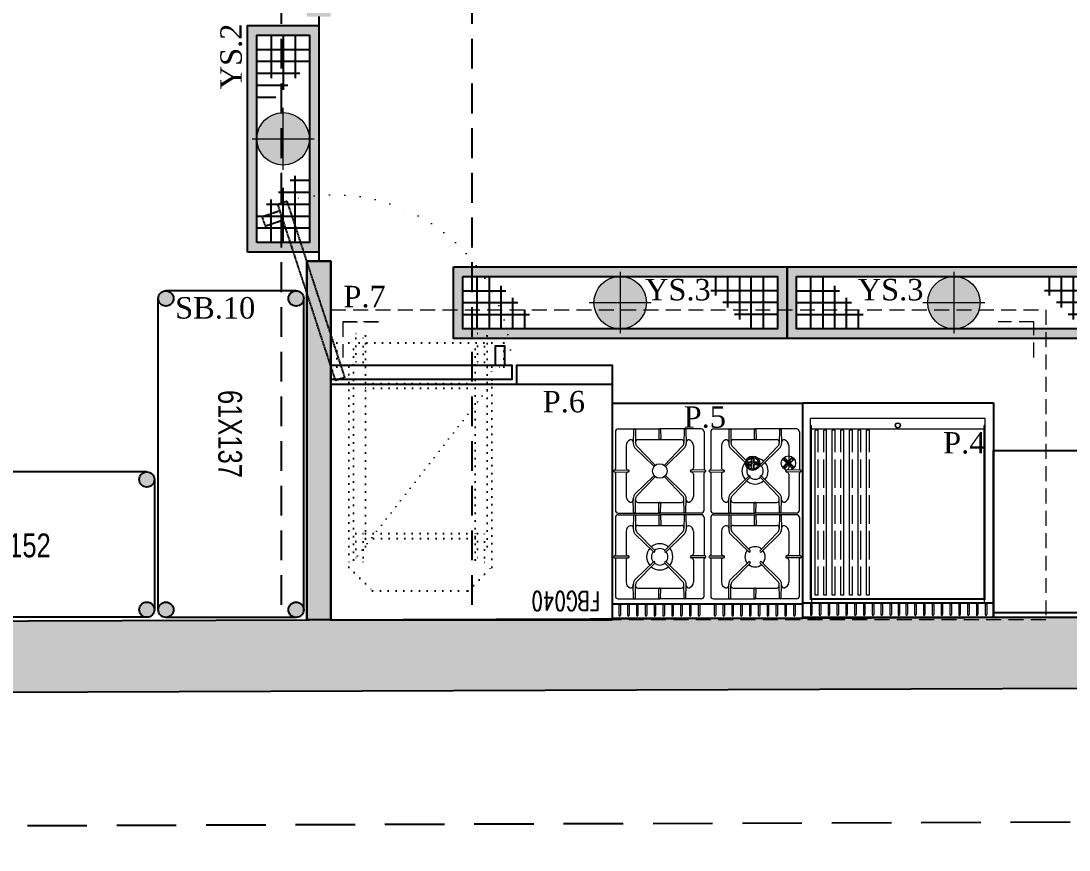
# Model space of a CAD drawing. Header units: millimetres. Extents: x -29311 to -3405, y 28913 to 42880.
# Drawn here: x -15920.4 to -15480.7, y 39221.1 to 39568.9 of the extents above; entities that cross this region are included whole.
import ezdxf
from ezdxf.enums import TextEntityAlignment as Align

# ---------------------------------------------------------------- set-up
doc = ezdxf.new("R2010")
doc.units = ezdxf.units.MM
for name, pattern in [('( Hidden )', [0.375, 0.25, -0.125]), ('ACAD_ISO02W100', [15, 12, -3]), ('BORDER', [1.75, 0.5, -0.25, 0.5, -0.25, 0, -0.25]), ('DASHDOTX2', [2, 1, -0.5, 0, -0.5]), ('DASHED2', [0.375, 0.25, -0.125]), ('DOT', [6.35, 0, -6.35]), ('HIDDEN', [0.375, 0.25, -0.125])]:
    doc.linetypes.add(name, pattern=pattern)
for name, color, linetype, lineweight in [('-DWG_DETAY1', 7, 'Continuous', 25), ('-DWG_DETAY1_1', 7, 'BORDER', 20), ('-DWG_DETAY4', 7, 'DOT', 18), ('DVL-C', 7, 'DASHDOTX2', 20), ('GRC-Ekipman', 4, 'Continuous', 25), ('GRC-çizgi', 5, 'ACAD_ISO02W100', 30), ('NO', 7, 'Continuous', 30), ('tarama-betonarme', 252, 'Continuous', 13), ('TES_SU', 150, 'Continuous', 25), ('yerizg-a', 7, 'Continuous', 15), ('yerizg-b', 7, 'Continuous', 9)]:
    doc.layers.add(name, color=color, linetype=linetype, lineweight=lineweight)
for name, color, linetype in [('A-BA', 1, 'Continuous'), ('A-BA-HIDDEN', 136, 'HIDDEN'), ('A-MERDIVEN', 125, 'Continuous'), ('A-SIVA-ALCIPAN', 247, 'Continuous'), ('A-TEFRIS', 251, 'Continuous'), ('A-YAZI', 136, 'Continuous'), ('Duvar-150 cm', 8, 'Continuous'), ('Duvar-200 cm', 7, 'Continuous'), ('Kıtc-002 Çizgi', 7, 'Continuous'), ('vaz_bina2', 161, 'Continuous')]:
    doc.layers.add(name, color=color, linetype=linetype)
doc.styles.add('ROMANS', font='romans')
doc.styles.add('style1', font='turkce.shx', dxfattribs={"height": 100})
doc.styles.add('YAZ-50', font='times.ttf', dxfattribs={"width": 0.9})

# ---------------------------------------------------------------- blocks, each defined once
blk = doc.blocks.new('f_ks2')
at = {"layer": '-DWG_DETAY1', "color": 0}
for points in [[(40, 0), (40, -8), (0, -8), (0, 0)], [(45, -8), (45, -16), (49, -16), (49, -8)]]:
    blk.add_lwpolyline(points, dxfattribs=at)
blk.add_lwpolyline([(118, -8), (42, -8), (42, -2), (118, -2)], close=True, dxfattribs=at)
at = {"layer": '-DWG_DETAY1', "color": 0, "linetype": 'HIDDEN'}
blk.add_lwpolyline([(116, -1.52), (140.23, -75.55), (136.44, -76.82), (112.21, -2.79)], close=True, dxfattribs=at)
blk.add_lwpolyline([(139.28, -72.71), (146.86, -70.15), (145.58, -66.36), (138, -68.91)], dxfattribs=at)
at = {"layer": '-DWG_DETAY4', "color": 0}
blk.add_arc((116.57, -4.83), 74.63, 182.4322, 285.3604, dxfattribs=at)
blk = doc.blocks.new('FBG040')
at = {"layer": 'A-TEFRIS'}
blk.add_lwpolyline([(0, 0), (118, 0), (118, -99), (0, -99)], close=True, dxfattribs=at)
at = {"layer": 'A-TEFRIS', "linetype": 'Continuous'}
blk.add_blockref('f_ks2', (0, -99), dxfattribs=at)
at = {"layer": 'A-TEFRIS', "linetype": 'Continuous', "style": 'ROMANS', "width": 0.7}
blk.add_text('FBG040', height=8, dxfattribs=at).set_placement((5, -12))
at = {"layer": 'A-TEFRIS', "linetype": 'Continuous', "style": 'ROMANS', "width": 0.8}
blk.add_attdef('NO', text='', height=10, dxfattribs=at).set_placement((98, -79), align=Align.MIDDLE)
blk = doc.blocks.new('fka040K')
at = {"layer": '-DWG_DETAY1', "color": 0, "linetype": 'DOT', "ltscale": 0.5}
for points in [[(10, 0), (0, -10), (0, -94), (-5, -94), (-5, -104), (0, -104), (60, -104), (65, -104), (65, -94), (60, -94), (60, -10), (50, 0)], [(3, -14), (3, -24), (6, -24), (6, -14)], [(54, -14), (54, -24), (57, -24), (57, -14)], [(7, -22), (53, -22), (53, -24), (7, -24)], [(7, -85), (53, -85), (53, -87), (7, -87)], [(3, -96), (3, -106), (6, -106), (6, -96)], [(54, -96), (54, -106), (57, -106), (57, -96)]]:
    blk.add_lwpolyline(points, close=True, dxfattribs=at)
for points in [[(2, -107), (2, -13, -0.414214), (3, -12), (6, -12, -0.414214), (7, -13), (7, -107, -0.414214), (6, -108), (3, -108, -0.414214)], [(53, -107), (53, -13, -0.414214), (54, -12), (57, -12, -0.414214), (58, -13), (58, -107, -0.414214), (57, -108), (54, -108, -0.414214)]]:
    blk.add_lwpolyline(points, format="xyb", close=True, dxfattribs=at)
at = {"layer": '-DWG_DETAY1_1', "color": 0, "linetype": 'DOT', "ltscale": 0.5}
blk.add_line((0, -87), (60, -10), dxfattribs=at)
at = {"layer": 'NO', "linetype": 'Continuous', "style": 'ROMANS', "width": 0.8}
blk.add_attdef('NO', text='', height=10, dxfattribs=at).set_placement((30, -119), align=Align.MIDDLE)
blk = doc.blocks.new('137')
at = {"lineweight": -2}
h = blk.add_hatch(color=256, dxfattribs=at)
h.paths.add_polyline_path([(93300.71, 14552.86, 1), (93307.11, 14552.86, 1)])
h.paths.add_polyline_path([(93307.11, 14498.26, 1), (93300.71, 14498.26, 1)])
h = blk.add_hatch(color=256, dxfattribs=at)
h.paths.add_polyline_path([(93431.31, 14552.86, 1), (93437.71, 14552.86, 1)])
h.paths.add_polyline_path([(93431.31, 14498.26, 1), (93437.71, 14498.26, 1)])
for p, q in [((93434.51, 14556.06), (93303.91, 14556.06)), ((93300.71, 14552.86), (93300.71, 14498.26)), ((93437.71, 14552.86), (93437.71, 14498.26))]:
    blk.add_line(p, q)
for centre in [(93303.91, 14552.86), (93434.51, 14552.86), (93303.91, 14498.26), (93434.51, 14498.26)]:
    blk.add_circle(centre, 3.2)
at = {"style": 'style1', "width": 0.8}
blk.add_text('61X137', height=10, dxfattribs=at).set_placement((93342.31, 14520.22))
blk = doc.blocks.new('raf137')
blk.add_line((93434.51, 14495.06), (93303.91, 14495.06))
at = {"layer": 'Duvar-200 cm'}
blk.add_blockref('137', (0, 0), dxfattribs=at)
blk = doc.blocks.new('r-152')
at = {"lineweight": -2}
h = blk.add_hatch(color=256, dxfattribs=at)
h.paths.add_polyline_path([(93293.08, 14830.56, 1), (93299.48, 14830.56, 1)])
h.paths.add_polyline_path([(93299.48, 14775.96, 1), (93293.08, 14775.96, 1)])
h = blk.add_hatch(color=256, dxfattribs=at)
h.paths.add_polyline_path([(93438.68, 14830.56, 1), (93445.08, 14830.56, 1)])
h.paths.add_polyline_path([(93438.68, 14775.96, 1), (93445.08, 14775.96, 1)])
for p, q in [((93441.88, 14833.76), (93296.28, 14833.76)), ((93293.08, 14830.55), (93293.08, 14775.96)), ((93445.08, 14830.55), (93445.08, 14775.96)), ((93441.88, 14772.76), (93296.28, 14772.76))]:
    blk.add_line(p, q)
for centre in [(93296.28, 14830.56), (93441.88, 14830.56), (93296.28, 14775.96), (93441.88, 14775.96)]:
    blk.add_circle(centre, 3.2)
at = {"style": 'style1', "width": 0.8}
blk.add_text('61X152', height=10, dxfattribs=at).set_placement((93364.68, 14797.91))
blk = doc.blocks.new('G 4LÜ OCAK 9')
for p, q in [((0, 0), (0, -90)), ((80, 0), (0, 0)), ((0, 0), (0, -90)), ((80, 0), (0, 0)), ((80, -90), (80, 0)), ((80, -90), (80, 0)), ((80, -6), (0, -6)), ((80, -6), (0, -6)), ((0, -90), (80, -90)), ((0, -90), (80, -90))]:
    blk.add_line(p, q)
at = {"color": 251, "lineweight": 9}
for p, q in [((3.23, -5.38), (3.23, -1.15)), ((3.23, -5.38), (3.23, -1.15)), ((3.88, -5.38), (3.88, -1.15)), ((6.93, -5.38), (6.93, -1.15)), ((6.93, -5.38), (6.93, -1.15)), ((7.58, -5.38), (7.58, -1.15)), ((10.63, -5.38), (10.63, -1.15)), ((10.63, -5.38), (10.63, -1.15)), ((11.28, -5.38), (11.28, -1.15)), ((14.33, -5.38), (14.33, -1.15)), ((14.33, -5.38), (14.33, -1.15)), ((14.98, -5.38), (14.98, -1.15)), ((18.03, -5.38), (18.03, -1.15)), ((18.03, -5.38), (18.03, -1.15)), ((18.68, -5.38), (18.68, -1.15)), ((21.73, -5.38), (21.73, -1.15)), ((21.73, -5.38), (21.73, -1.15)), ((22.38, -5.38), (22.38, -1.15)), ((25.43, -5.38), (25.43, -1.15)), ((25.43, -5.38), (25.43, -1.15)), ((26.08, -5.38), (26.08, -1.15)), ((29.13, -5.38), (29.13, -1.15)), ((29.13, -5.38), (29.13, -1.15)), ((29.78, -5.38), (29.78, -1.15)), ((32.83, -5.38), (32.83, -1.15)), ((32.83, -5.38), (32.83, -1.15)), ((33.48, -5.38), (33.48, -1.15)), ((36.53, -5.38), (36.53, -1.15)), ((37.18, -5.38), (37.18, -1.15)), ((43.23, -5.38), (43.23, -1.15)), ((43.23, -5.38), (43.23, -1.15)), ((43.88, -5.38), (43.88, -1.15)), ((46.93, -5.38), (46.93, -1.15)), ((46.93, -5.38), (46.93, -1.15)), ((47.58, -5.38), (47.58, -1.15)), ((50.63, -5.38), (50.63, -1.15)), ((50.63, -5.38), (50.63, -1.15)), ((51.28, -5.38), (51.28, -1.15)), ((54.33, -5.38), (54.33, -1.15)), ((54.33, -5.38), (54.33, -1.15)), ((54.98, -5.38), (54.98, -1.15)), ((58.03, -5.38), (58.03, -1.15)), ((58.03, -5.38), (58.03, -1.15)), ((58.68, -5.38), (58.68, -1.15)), ((61.73, -5.38), (61.73, -1.15)), ((61.73, -5.38), (61.73, -1.15)), ((62.38, -5.38), (62.38, -1.15)), ((65.43, -5.38), (65.43, -1.15)), ((65.43, -5.38), (65.43, -1.15)), ((66.08, -5.38), (66.08, -1.15)), ((69.13, -5.38), (69.13, -1.15)), ((69.13, -5.38), (69.13, -1.15)), ((69.78, -5.38), (69.78, -1.15)), ((72.83, -5.38), (72.83, -1.15)), ((72.83, -5.38), (72.83, -1.15)), ((73.48, -5.38), (73.48, -1.15)), ((76.53, -5.38), (76.53, -1.15)), ((77.18, -5.38), (77.18, -1.15)), ((2.6, -8.05), (20, -8.05)), ((9.03, -8.43), (8.92, -14.11)), ((9.77, -8.43), (9.87, -13.98)), ((19.63, -8.42), (19.56, -12.1)), ((37.4, -8.05), (20, -8.05)), ((20.37, -8.42), (20.44, -12.1)), ((30.23, -8.43), (30.13, -13.98)), ((30.97, -8.43), (31.08, -14.11)), ((42.6, -8.05), (60, -8.05)), ((49.03, -8.43), (48.92, -14.11)), ((49.77, -8.43), (49.87, -13.98)), ((59.63, -8.42), (59.56, -12.1)), ((77.4, -8.05), (60, -8.05)), ((60.37, -8.42), (60.44, -12.1)), ((70.23, -8.43), (70.13, -13.98)), ((70.97, -8.43), (71.08, -14.11)), ((1.4, -9.25), (1.4, -24.81)), ((29.13, -12.55), (10.87, -12.55)), ((38.6, -24.81), (38.6, -9.25)), ((41.4, -9.25), (41.4, -24.81)), ((69.13, -12.55), (50.87, -12.55)), ((78.6, -24.81), (78.6, -9.25)), ((5.9, -24.3), (5.9, -15.05)), ((8.93, -13.64), (8.92, -14.11)), ((9.84, -16.32), (17.35, -23.58)), ((9.87, -13.56), (9.87, -13.98)), ((10.44, -15.34), (17.88, -23.05)), ((29.56, -15.34), (22.12, -23.05)), ((30.16, -16.32), (22.65, -23.58)), ((30.13, -13.56), (30.13, -13.98)), ((31.07, -13.64), (31.08, -14.11)), ((34.1, -24.3), (34.1, -15.05)), ((45.9, -24.3), (45.9, -15.05)), ((48.93, -13.64), (48.92, -14.11)), ((49.84, -16.32), (57.35, -23.58)), ((49.87, -13.56), (49.87, -13.98)), ((50.44, -15.34), (57.88, -23.05)), ((69.56, -15.34), (62.12, -23.05)), ((70.16, -16.32), (62.65, -23.58)), ((70.13, -13.56), (70.13, -13.98)), ((71.07, -13.64), (71.08, -14.11)), ((74.1, -24.3), (74.1, -15.05)), ((1.05, -25.29), (6.57, -25.24)), ((1.05, -26.08), (6.54, -26.13)), ((6.92, -25.32), (6.73, -25.29)), ((6.73, -26.09), (6.92, -26.05)), ((33.08, -25.32), (33.27, -25.29)), ((33.08, -26.05), (33.27, -26.09)), ((38.95, -25.29), (33.43, -25.24)), ((38.95, -26.08), (33.43, -26.13)), ((41.05, -25.29), (46.57, -25.24)), ((41.05, -26.08), (46.54, -26.13)), ((46.92, -25.32), (46.73, -25.29)), ((46.73, -26.09), (46.92, -26.05)), ((73.08, -25.32), (73.27, -25.29)), ((73.08, -26.05), (73.27, -26.09)), ((78.95, -25.29), (73.43, -25.24)), ((78.95, -26.08), (73.43, -26.13)), ((1.4, -42.15), (1.4, -26.56)), ((5.9, -36.35), (5.9, -27.06)), ((9.84, -35.07), (17.35, -27.81)), ((10.44, -36.05), (17.88, -28.34)), ((29.56, -36.05), (22.12, -28.34)), ((30.16, -35.07), (22.65, -27.81)), ((34.1, -36.35), (34.1, -27.07)), ((38.6, -42.14), (38.6, -26.56)), ((41.4, -42.15), (41.4, -26.56)), ((45.9, -36.35), (45.9, -27.06)), ((49.84, -35.07), (57.35, -27.81)), ((50.44, -36.05), (57.88, -28.34)), ((69.56, -36.05), (62.12, -28.34)), ((70.16, -35.07), (62.65, -27.81)), ((74.1, -36.35), (74.1, -27.07)), ((78.6, -42.14), (78.6, -26.56)), ((9.03, -42.96), (8.92, -37.28)), ((8.93, -37.75), (8.92, -37.28)), ((9.77, -42.96), (9.87, -37.41)), ((9.87, -37.83), (9.87, -37.41)), ((29.13, -38.85), (10.87, -38.85)), ((19.63, -42.97), (19.56, -39.29)), ((20.37, -42.97), (20.44, -39.29)), ((30.23, -42.96), (30.13, -37.41)), ((30.13, -37.83), (30.13, -37.41)), ((30.97, -42.96), (31.08, -37.28)), ((31.07, -37.75), (31.08, -37.28)), ((49.03, -42.96), (48.92, -37.28)), ((48.93, -37.75), (48.92, -37.28)), ((49.77, -42.96), (49.87, -37.41)), ((49.87, -37.83), (49.87, -37.41)), ((69.13, -38.85), (50.87, -38.85)), ((59.63, -42.97), (59.56, -39.29)), ((60.37, -42.97), (60.44, -39.29)), ((70.23, -42.96), (70.13, -37.41)), ((70.13, -37.83), (70.13, -37.41)), ((70.97, -42.96), (71.08, -37.28)), ((71.07, -37.75), (71.08, -37.28)), ((2.6, -43.35), (20, -43.35)), ((37.4, -43.35), (20, -43.35)), ((42.6, -43.35), (60, -43.35)), ((77.4, -43.35), (60, -43.35)), ((1.4, -45.25), (1.4, -60.81)), ((2.6, -44.05), (20, -44.05)), ((9.03, -44.43), (8.92, -50.11)), ((9.77, -44.43), (9.87, -49.98)), ((19.63, -44.42), (19.56, -48.1)), ((37.4, -44.05), (20, -44.05)), ((20.37, -44.42), (20.44, -48.1)), ((30.23, -44.43), (30.13, -49.98)), ((30.97, -44.43), (31.08, -50.11)), ((38.6, -60.81), (38.6, -45.25)), ((41.4, -45.25), (41.4, -60.81)), ((42.6, -44.05), (60, -44.05)), ((49.03, -44.43), (48.92, -50.11)), ((49.77, -44.43), (49.87, -49.98)), ((59.63, -44.42), (59.56, -48.1)), ((77.4, -44.05), (60, -44.05)), ((60.37, -44.42), (60.44, -48.1)), ((70.23, -44.43), (70.13, -49.98)), ((70.97, -44.43), (71.08, -50.11)), ((78.6, -60.81), (78.6, -45.25)), ((5.9, -60.3), (5.9, -51.05)), ((8.93, -49.64), (8.92, -50.11)), ((9.84, -52.32), (17.35, -59.58)), ((9.87, -49.56), (9.87, -49.98)), ((10.44, -51.34), (17.88, -59.05)), ((29.13, -48.55), (10.87, -48.55)), ((29.56, -51.34), (22.12, -59.05)), ((30.16, -52.32), (22.65, -59.58)), ((30.13, -49.56), (30.13, -49.98)), ((31.07, -49.64), (31.08, -50.11)), ((34.1, -60.3), (34.1, -51.05)), ((45.9, -60.3), (45.9, -51.05)), ((48.93, -49.64), (48.92, -50.11)), ((49.84, -52.32), (57.35, -59.58)), ((49.87, -49.56), (49.87, -49.98)), ((50.44, -51.34), (57.88, -59.05)), ((69.13, -48.55), (50.87, -48.55)), ((69.56, -51.34), (62.12, -59.05)), ((70.16, -52.32), (62.65, -59.58)), ((70.13, -49.56), (70.13, -49.98)), ((71.07, -49.64), (71.08, -50.11)), ((74.1, -60.3), (74.1, -51.05)), ((1.05, -61.29), (6.57, -61.24)), ((6.92, -61.32), (6.73, -61.29)), ((33.08, -61.32), (33.27, -61.29)), ((38.95, -61.29), (33.43, -61.24)), ((41.05, -61.29), (46.57, -61.24)), ((46.92, -61.32), (46.73, -61.29)), ((73.08, -61.32), (73.27, -61.29)), ((78.95, -61.29), (73.43, -61.24)), ((1.05, -62.08), (6.54, -62.13)), ((1.4, -78.15), (1.4, -62.56)), ((4.56, -62.98), (3.92, -63.61)), ((3.92, -63.61), (5.33, -65.02)), ((8.02, -66.44), (3.92, -63.61)), ((4.59, -63.01), (3.95, -63.64)), ((3.95, -63.59), (5.36, -64.99)), ((8.06, -63.65), (3.95, -66.34)), ((3.95, -66.34), (5.33, -64.96)), ((3.98, -66.37), (5.36, -64.99)), ((4.53, -63.01), (5.94, -64.41)), ((4.56, -62.98), (5.97, -64.38)), ((4.56, -62.98), (7.39, -67.08)), ((4.63, -67.02), (6.01, -65.64)), ((7.35, -62.94), (4.66, -67.05)), ((4.66, -67.05), (6.04, -65.67)), ((5.9, -72.35), (5.9, -63.06)), ((7.35, -62.94), (5.91, -64.38)), ((7.38, -62.97), (5.94, -64.41)), ((7.39, -67.08), (5.98, -65.67)), ((7.41, -67.05), (6.01, -65.64)), ((8.03, -63.62), (6.59, -65.06)), ((7.99, -66.47), (6.59, -65.06)), ((8.06, -63.65), (6.62, -65.09)), ((8.02, -66.44), (6.62, -65.04)), ((6.73, -62.09), (6.92, -62.05)), ((8.03, -63.68), (7.32, -62.97)), ((8.06, -63.65), (7.35, -62.94)), ((9.84, -71.07), (17.35, -63.81)), ((10.44, -72.05), (17.88, -64.34)), ((20.54, -64.46), (18.6, -64.46)), ((20.54, -65.46), (18.6, -65.46)), ((18.63, -64.5), (20.58, -64.5)), ((18.63, -65.42), (20.58, -65.42)), ((20.54, -62.53), (20.54, -64.46)), ((20.54, -67.4), (20.54, -65.46)), ((20.58, -64.5), (20.58, -62.56)), ((20.58, -65.42), (20.58, -67.36)), ((21.4, -62.55), (21.4, -64.5)), ((23.44, -64.5), (21.4, -64.5)), ((21.4, -67.38), (21.4, -65.42)), ((23.44, -65.42), (21.4, -65.42)), ((21.44, -62.51), (21.44, -64.46)), ((21.44, -64.46), (23.47, -64.46)), ((21.44, -65.46), (21.44, -67.41)), ((21.44, -65.46), (23.47, -65.46)), ((29.56, -72.05), (22.12, -64.34)), ((30.16, -71.07), (22.65, -63.81)), ((33.08, -62.05), (33.27, -62.09)), ((38.95, -62.08), (33.43, -62.13)), ((34.1, -72.35), (34.1, -63.07)), ((38.6, -78.14), (38.6, -62.56)), ((41.05, -62.08), (46.54, -62.13)), ((41.4, -78.15), (41.4, -62.56)), ((45.9, -72.35), (45.9, -63.06)), ((46.73, -62.09), (46.92, -62.05)), ((49.84, -71.07), (57.35, -63.81)), ((50.44, -72.05), (57.88, -64.34)), ((69.56, -72.05), (62.12, -64.34)), ((70.16, -71.07), (62.65, -63.81)), ((73.08, -62.05), (73.27, -62.09)), ((78.95, -62.08), (73.43, -62.13)), ((74.1, -72.35), (74.1, -63.07)), ((78.6, -78.14), (78.6, -62.56)), ((4.66, -67.05), (3.95, -66.34)), ((4.69, -67.02), (3.98, -66.31)), ((7.99, -66.41), (7.36, -67.05)), ((8.02, -66.44), (7.39, -67.08)), ((8.93, -73.75), (8.92, -73.28)), ((9.03, -78.96), (8.92, -73.28)), ((9.77, -78.96), (9.87, -73.41)), ((9.87, -73.83), (9.87, -73.41)), ((30.13, -73.83), (30.13, -73.41)), ((30.23, -78.96), (30.13, -73.41)), ((30.97, -78.96), (31.08, -73.28)), ((31.07, -73.75), (31.08, -73.28)), ((48.93, -73.75), (48.92, -73.28)), ((49.03, -78.96), (48.92, -73.28)), ((49.77, -78.96), (49.87, -73.41)), ((49.87, -73.83), (49.87, -73.41)), ((70.13, -73.83), (70.13, -73.41)), ((70.23, -78.96), (70.13, -73.41)), ((70.97, -78.96), (71.08, -73.28)), ((71.07, -73.75), (71.08, -73.28)), ((29.13, -74.85), (10.87, -74.85)), ((19.63, -78.97), (19.56, -75.29)), ((20.37, -78.97), (20.44, -75.29)), ((69.13, -74.85), (50.87, -74.85)), ((59.63, -78.97), (59.56, -75.29)), ((60.37, -78.97), (60.44, -75.29)), ((2.6, -79.35), (20, -79.35)), ((37.4, -79.35), (20, -79.35)), ((42.6, -79.35), (60, -79.35)), ((77.4, -79.35), (60, -79.35))]:
    blk.add_line(p, q, dxfattribs=at)
for centre, radius in [((60, -61.7), 3.05), ((6, -65), 3), ((21.03, -64.96), 3), ((21.04, -64.96), 2.48)]:
    blk.add_circle(centre, radius, dxfattribs=at)
for centre, radius, start, end in [((3.55, -1.15), 0.325, 90, 180), ((3.55, -1.15), 0.325, 0, 90), ((7.25, -1.15), 0.325, 90, 180), ((7.25, -1.15), 0.325, 0, 90), ((10.95, -1.15), 0.325, 90, 180), ((10.95, -1.15), 0.325, 0, 90), ((14.65, -1.15), 0.325, 90, 180), ((14.65, -1.15), 0.325, 0, 90), ((18.35, -1.15), 0.325, 90, 180), ((18.35, -1.15), 0.325, 0, 90), ((22.05, -1.15), 0.325, 90, 180), ((22.05, -1.15), 0.325, 0, 90), ((25.75, -1.15), 0.325, 90, 180), ((25.75, -1.15), 0.325, 0, 90), ((29.45, -1.15), 0.325, 90, 180), ((29.45, -1.15), 0.325, 0, 90), ((33.15, -1.15), 0.325, 90, 180), ((33.15, -1.15), 0.325, 0, 90), ((36.85, -1.15), 0.325, 90, 180), ((36.85, -1.15), 0.325, 0, 90), ((43.55, -1.15), 0.325, 90, 180), ((43.55, -1.15), 0.325, 0, 90), ((47.25, -1.15), 0.325, 90, 180), ((47.25, -1.15), 0.325, 0, 90), ((50.95, -1.15), 0.325, 90, 180), ((50.95, -1.15), 0.325, 0, 90), ((54.65, -1.15), 0.325, 90, 180), ((54.65, -1.15), 0.325, 0, 90), ((58.35, -1.15), 0.325, 90, 180), ((58.35, -1.15), 0.325, 0, 90), ((62.05, -1.15), 0.325, 90, 180), ((62.05, -1.15), 0.325, 0, 90), ((65.75, -1.15), 0.325, 90, 180), ((65.75, -1.15), 0.325, 0, 90), ((69.45, -1.15), 0.325, 90, 180), ((69.45, -1.15), 0.325, 0, 90), ((73.15, -1.15), 0.325, 90, 180), ((73.15, -1.15), 0.325, 0, 90), ((76.85, -1.15), 0.325, 90, 180), ((76.85, -1.15), 0.325, 0, 90), ((2.6, -9.25), 1.2, 90, 180), ((3.55, -5.38), 0.325, 180, 270), ((3.55, -5.38), 0.325, 270, 0), ((7.25, -5.38), 0.325, 180, 270), ((7.25, -5.38), 0.325, 270, 0), ((9.4, -8.42), 0.374, 0, 180), ((10.95, -5.38), 0.325, 180, 270), ((10.95, -5.38), 0.325, 270, 0), ((14.65, -5.38), 0.325, 180, 270), ((14.65, -5.38), 0.325, 270, 0), ((18.35, -5.38), 0.325, 180, 270), ((18.35, -5.38), 0.325, 270, 0), ((20, -8.42), 0.374, 0, 180), ((22.05, -5.38), 0.325, 180, 270), ((22.05, -5.38), 0.325, 270, 0), ((25.75, -5.38), 0.325, 180, 270), ((25.75, -5.38), 0.325, 270, 0), ((29.45, -5.38), 0.325, 180, 270), ((29.45, -5.38), 0.325, 270, 0), ((30.6, -8.42), 0.374, 0, 180), ((33.15, -5.38), 0.325, 180, 270), ((33.15, -5.38), 0.325, 270, 0), ((36.85, -5.38), 0.325, 180, 270), ((36.85, -5.38), 0.325, 270, 0), ((37.4, -9.25), 1.2, 0, 90), ((42.6, -9.25), 1.2, 90, 180), ((43.55, -5.38), 0.325, 180, 270), ((43.55, -5.38), 0.325, 270, 0), ((47.25, -5.38), 0.325, 180, 270), ((47.25, -5.38), 0.325, 270, 0), ((49.4, -8.42), 0.374, 0, 180), ((50.95, -5.38), 0.325, 180, 270), ((50.95, -5.38), 0.325, 270, 0), ((54.65, -5.38), 0.325, 180, 270), ((54.65, -5.38), 0.325, 270, 0), ((58.35, -5.38), 0.325, 180, 270), ((58.35, -5.38), 0.325, 270, 0), ((60, -8.42), 0.374, 0, 180), ((62.05, -5.38), 0.325, 180, 270), ((62.05, -5.38), 0.325, 270, 0), ((65.75, -5.38), 0.325, 180, 270), ((65.75, -5.38), 0.325, 270, 0), ((69.45, -5.38), 0.325, 180, 270), ((69.45, -5.38), 0.325, 270, 0), ((70.6, -8.42), 0.374, 0, 180), ((73.15, -5.38), 0.325, 180, 270), ((73.15, -5.38), 0.325, 270, 0), ((76.85, -5.38), 0.325, 180, 270), ((76.85, -5.38), 0.325, 270, 0), ((77.4, -9.25), 1.2, 0, 90), ((8.4, -15.05), 2.5, 108.2063, 180), ((7.93, -13.62), 1, 358.9542, 108.2063), ((10.87, -13.55), 1, 90, 181.0389), ((20, -12.11), 0.437, 179.0181, 0.9816), ((29.13, -13.55), 1, 358.9611, 90), ((32.07, -13.62), 1, 71.7937, 181.0458), ((31.6, -15.05), 2.5, 0, 71.7937), ((48.4, -15.05), 2.5, 108.2063, 180), ((47.93, -13.62), 1, 358.9542, 108.2063), ((50.87, -13.55), 1, 90, 181.0389), ((60, -12.11), 0.437, 179.0181, 0.9816), ((69.13, -13.55), 1, 358.9611, 90), ((72.07, -13.62), 1, 71.7937, 181.0458), ((71.6, -15.05), 2.5, 0, 71.7937), ((11.92, -14.16), 3, 178.9542, 225.9997), ((11.87, -13.95), 2, 181.0389, 224.0782), ((28.13, -13.95), 2, 315.9163, 358.9611), ((28.08, -14.16), 3, 314.0003, 1.0458), ((51.92, -14.16), 3, 178.9542, 225.9997), ((51.87, -13.95), 2, 181.0389, 224.0782), ((68.13, -13.95), 2, 315.9163, 358.9611), ((68.08, -14.16), 3, 314.0003, 1.0458), ((20, -25.7), 4.25, 50.2484, 129.7526), ((60, -25.7), 5.5, 49.2814, 130.7185), ((0.97, -25.69), 0.374, 94.6963, 265.3037), ((0.9, -24.81), 0.5, 274.6963, 0), ((0.9, -26.56), 0.5, 0, 85.3037), ((6.9, -24.3), 1, 180, 260.3977), ((6.9, -27.06), 1, 91.7038, 180), ((6.86, -25.69), 0.374, 271.7038, 80.3977), ((20, -25.7), 4.25, 140.2486, 219.7514), ((17.61, -23.31), 0.374, 225.9997, 44.0003), ((22.39, -23.31), 0.374, 135.9997, 314.0003), ((20, -25.7), 4.25, 320.2477, 39.7523), ((33.14, -25.69), 0.374, 99.6023, 260.3977), ((33.1, -24.3), 1, 279.6023, 0), ((33.1, -27.07), 1, 0, 80.3977), ((39.1, -24.81), 0.5, 180, 265.3037), ((39.1, -26.56), 0.5, 94.6963, 180), ((39.03, -25.69), 0.374, 274.6963, 85.3037), ((40.97, -25.69), 0.374, 94.6963, 265.3037), ((40.9, -24.81), 0.5, 274.6963, 0), ((40.9, -26.56), 0.5, 0, 85.3037), ((46.9, -24.3), 1, 180, 260.3977), ((46.9, -27.06), 1, 91.7038, 180), ((46.86, -25.69), 0.374, 271.7038, 80.3977), ((60, -25.7), 5.5, 139.2813, 220.7187), ((60, -25.7), 3.44, 141.2584, 218.7415), ((57.61, -23.31), 0.374, 225.9997, 44.0003), ((60, -25.7), 3.44, 51.2587, 128.7413), ((62.39, -23.31), 0.374, 135.9997, 314.0003), ((60, -25.7), 3.44, 321.2584, 38.7416), ((60, -25.7), 5.5, 319.2813, 40.7188), ((73.14, -25.69), 0.374, 99.6023, 260.3977), ((73.1, -24.3), 1, 279.6023, 0), ((73.1, -27.07), 1, 0, 80.3977), ((79.1, -24.81), 0.5, 180, 265.3037), ((79.1, -26.56), 0.5, 94.6963, 180), ((79.03, -25.69), 0.374, 274.6963, 85.3037), ((20, -25.7), 4.25, 230.2474, 309.7517), ((17.61, -28.08), 0.374, 315.9997, 134.0003), ((22.39, -28.08), 0.374, 45.9997, 224.0003), ((60, -25.7), 5.5, 229.2814, 310.7186), ((57.61, -28.08), 0.374, 315.9997, 134.0003), ((60, -25.7), 3.44, 231.2587, 308.7414), ((62.39, -28.08), 0.374, 45.9997, 224.0003), ((11.92, -37.23), 3, 134.0003, 181.0458), ((28.08, -37.23), 3, 358.9542, 45.9997), ((51.92, -37.23), 3, 134.0003, 181.0458), ((68.08, -37.23), 3, 358.9542, 45.9997), ((8.4, -36.35), 2.5, 180, 251.7937), ((7.93, -37.77), 1, 251.7937, 1.0458), ((11.87, -37.44), 2, 135.9997, 178.9611), ((10.87, -37.85), 1, 178.9611, 270), ((20, -39.28), 0.437, 359.0184, 180.9819), ((29.13, -37.85), 1, 270, 1.0389), ((28.13, -37.44), 2, 1.0389, 44.0003), ((32.07, -37.77), 1, 178.9542, 288.2063), ((31.6, -36.35), 2.5, 288.2063, 0), ((48.4, -36.35), 2.5, 180, 251.7937), ((47.93, -37.77), 1, 251.7937, 1.0458), ((51.87, -37.44), 2, 135.9997, 178.9611), ((50.87, -37.85), 1, 178.9611, 270), ((60, -39.28), 0.437, 359.0184, 180.9819), ((69.13, -37.85), 1, 270, 1.0389), ((68.13, -37.44), 2, 1.0389, 44.0003), ((72.07, -37.77), 1, 178.9542, 288.2063), ((71.6, -36.35), 2.5, 288.2063, 0), ((2.6, -42.15), 1.2, 180, 270), ((9.4, -42.97), 0.374, 180, 0), ((20, -42.97), 0.374, 180, 0), ((30.6, -42.97), 0.374, 180, 0), ((37.4, -42.15), 1.2, 270, 0.1827), ((42.6, -42.15), 1.2, 180, 270), ((49.4, -42.97), 0.374, 180, 0), ((60, -42.97), 0.374, 180, 0), ((70.6, -42.97), 0.374, 180, 0), ((77.4, -42.15), 1.2, 270, 0.1827), ((2.6, -45.25), 1.2, 90, 180), ((9.4, -44.42), 0.374, 0, 180), ((20, -48.11), 0.437, 179.0181, 0.9816), ((20, -44.42), 0.374, 0, 180), ((30.6, -44.42), 0.374, 0, 180), ((37.4, -45.25), 1.2, 0, 90), ((42.6, -45.25), 1.2, 90, 180), ((49.4, -44.42), 0.374, 0, 180), ((60, -48.11), 0.437, 179.0181, 0.9816), ((60, -44.42), 0.374, 0, 180), ((70.6, -44.42), 0.374, 0, 180), ((77.4, -45.25), 1.2, 0, 90), ((8.4, -51.05), 2.5, 108.2063, 180), ((7.93, -49.62), 1, 358.9542, 108.2063), ((11.92, -50.16), 3, 178.9542, 225.9997), ((10.87, -49.55), 1, 90, 181.0389), ((11.87, -49.95), 2, 181.0389, 224.0782), ((29.13, -49.55), 1, 358.9611, 90), ((28.13, -49.95), 2, 315.9163, 358.9611), ((28.08, -50.16), 3, 314.0003, 1.0458), ((32.07, -49.62), 1, 71.7937, 181.0458), ((31.6, -51.05), 2.5, 0, 71.7937), ((48.4, -51.05), 2.5, 108.2063, 180), ((47.93, -49.62), 1, 358.9542, 108.2063), ((51.92, -50.16), 3, 178.9542, 225.9997), ((50.87, -49.55), 1, 90, 181.0389), ((51.87, -49.95), 2, 181.0389, 224.0782), ((69.13, -49.55), 1, 358.9611, 90), ((68.13, -49.95), 2, 315.9163, 358.9611), ((68.08, -50.16), 3, 314.0003, 1.0458), ((72.07, -49.62), 1, 71.7937, 181.0458), ((71.6, -51.05), 2.5, 0, 71.7937), ((20, -61.7), 5.5, 49.2814, 130.7185), ((0.97, -61.69), 0.374, 94.6963, 265.3037), ((0.9, -60.81), 0.5, 274.6963, 0), ((6.9, -60.3), 1, 180, 260.3977), ((6.86, -61.69), 0.374, 271.7038, 80.3977), ((20, -61.7), 5.5, 139.2813, 220.7187), ((20, -61.7), 3.44, 141.2584, 218.7415), ((17.61, -59.31), 0.374, 225.9997, 44.0003), ((20, -61.7), 3.44, 51.2587, 128.7413), ((22.39, -59.31), 0.374, 135.9997, 314.0003), ((20, -61.7), 3.44, 321.2584, 38.7416), ((20, -61.7), 5.5, 319.2813, 40.7188), ((33.14, -61.69), 0.374, 99.6023, 260.3977), ((33.1, -60.3), 1, 279.6023, 0), ((39.1, -60.81), 0.5, 180, 265.3037), ((39.03, -61.69), 0.374, 274.6963, 85.3037), ((40.97, -61.69), 0.374, 94.6963, 265.3037), ((40.9, -60.81), 0.5, 274.6963, 0), ((46.9, -60.3), 1, 180, 260.3977), ((46.86, -61.69), 0.374, 271.7038, 80.3977), ((57.61, -59.31), 0.374, 225.9997, 44.0003), ((62.39, -59.31), 0.374, 135.9997, 314.0003), ((73.14, -61.69), 0.374, 99.6023, 260.3977), ((73.1, -60.3), 1, 279.6023, 0), ((79.1, -60.81), 0.5, 180, 265.3037), ((79.03, -61.69), 0.374, 274.6963, 85.3037), ((0.9, -62.56), 0.5, 0, 85.3037), ((6.9, -63.06), 1, 91.7038, 180), ((20, -61.7), 5.5, 229.2814, 310.7186), ((17.61, -64.08), 0.374, 315.9997, 134.0003), ((20, -61.7), 3.44, 231.2587, 308.7414), ((21.04, -64.96), 2.44, 180, 190.8546), ((21.04, -64.96), 2.44, 81.4064, 100.7342), ((22.39, -64.08), 0.374, 45.9997, 224.0003), ((21.04, -64.96), 2.44, 349.146, 10.8536), ((33.1, -63.07), 1, 0, 80.3977), ((39.1, -62.56), 0.5, 94.6963, 180), ((40.9, -62.56), 0.5, 0, 85.3037), ((46.9, -63.06), 1, 91.7038, 180), ((57.61, -64.08), 0.374, 315.9997, 134.0003), ((62.39, -64.08), 0.374, 45.9997, 224.0003), ((73.1, -63.07), 1, 0, 80.3977), ((79.1, -62.56), 0.5, 94.6963, 180), ((21.04, -64.96), 2.44, 259.2651, 278.594), ((8.4, -72.35), 2.5, 180, 251.7937), ((7.93, -73.77), 1, 251.7937, 1.0458), ((11.92, -73.23), 3, 134.0003, 181.0458), ((11.87, -73.44), 2, 135.9997, 178.9611), ((10.87, -73.85), 1, 178.9611, 270), ((29.13, -73.85), 1, 270, 1.0389), ((28.13, -73.44), 2, 1.0389, 44.0003), ((28.08, -73.23), 3, 358.9542, 45.9997), ((32.07, -73.77), 1, 178.9542, 288.2063), ((31.6, -72.35), 2.5, 288.2063, 0), ((48.4, -72.35), 2.5, 180, 251.7937), ((47.93, -73.77), 1, 251.7937, 1.0458), ((51.92, -73.23), 3, 134.0003, 181.0458), ((51.87, -73.44), 2, 135.9997, 178.9611), ((50.87, -73.85), 1, 178.9611, 270), ((69.13, -73.85), 1, 270, 1.0389), ((68.13, -73.44), 2, 1.0389, 44.0003), ((68.08, -73.23), 3, 358.9542, 45.9997), ((72.07, -73.77), 1, 178.9542, 288.2063), ((71.6, -72.35), 2.5, 288.2063, 0), ((2.6, -78.15), 1.2, 180, 270), ((9.4, -78.97), 0.374, 180, 0), ((20, -75.28), 0.437, 359.0184, 180.9819), ((20, -78.97), 0.374, 180, 0), ((30.6, -78.97), 0.374, 180, 0), ((37.4, -78.15), 1.2, 270, 0.1827), ((42.6, -78.15), 1.2, 180, 270), ((49.4, -78.97), 0.374, 180, 0), ((60, -75.28), 0.437, 359.0184, 180.9819), ((60, -78.97), 0.374, 180, 0), ((70.6, -78.97), 0.374, 180, 0), ((77.4, -78.15), 1.2, 270, 0.1827)]:
    blk.add_arc(centre, radius, start, end, dxfattribs=at)
blk = doc.blocks.new('düz+oluklu ızgara 90')
for p, q in [((0.03, -90.17), (0.03, -0.17)), ((0.03, -0.17), (80.03, -0.17)), ((0.03, -90.17), (0.03, -0.17)), ((0.03, -0.17), (80.03, -0.17)), ((80.03, -0.17), (80.03, -90.17)), ((80.03, -0.17), (80.03, -90.17)), ((0.03, -6.17), (80.03, -6.17)), ((0.03, -6.17), (80.03, -6.17)), ((80.03, -90.17), (0.03, -90.17)), ((80.03, -90.17), (0.03, -90.17))]:
    blk.add_line(p, q)
at = {"color": 251, "lineweight": 9}
for p, q in [((2.85, -5.55), (2.85, -1.32)), ((3.5, -5.55), (3.5, -1.32)), ((6.55, -5.55), (6.55, -1.32)), ((7.2, -5.55), (7.2, -1.32)), ((7.2, -5.55), (7.2, -1.32)), ((10.25, -5.55), (10.25, -1.32)), ((10.9, -5.55), (10.9, -1.32)), ((10.9, -5.55), (10.9, -1.32)), ((13.95, -5.55), (13.95, -1.32)), ((14.6, -5.55), (14.6, -1.32)), ((14.6, -5.55), (14.6, -1.32)), ((17.65, -5.55), (17.65, -1.32)), ((18.3, -5.55), (18.3, -1.32)), ((18.3, -5.55), (18.3, -1.32)), ((21.35, -5.55), (21.35, -1.32)), ((22, -5.55), (22, -1.32)), ((22, -5.55), (22, -1.32)), ((25.05, -5.55), (25.05, -1.32)), ((25.7, -5.55), (25.7, -1.32)), ((25.7, -5.55), (25.7, -1.32)), ((28.75, -5.55), (28.75, -1.32)), ((29.4, -5.55), (29.4, -1.32)), ((29.4, -5.55), (29.4, -1.32)), ((32.45, -5.55), (32.45, -1.32)), ((33.1, -5.55), (33.1, -1.32)), ((33.1, -5.55), (33.1, -1.32)), ((36.15, -5.55), (36.15, -1.32)), ((36.8, -5.55), (36.8, -1.32)), ((36.8, -5.55), (36.8, -1.32)), ((39.4, -5.55), (39.4, -1.32)), ((40.05, -5.55), (40.05, -1.32)), ((40.05, -5.55), (40.05, -1.32)), ((42.85, -5.55), (42.85, -1.32)), ((43.5, -5.55), (43.5, -1.32)), ((46.55, -5.55), (46.55, -1.32)), ((47.2, -5.55), (47.2, -1.32)), ((47.2, -5.55), (47.2, -1.32)), ((50.25, -5.55), (50.25, -1.32)), ((50.9, -5.55), (50.9, -1.32)), ((50.9, -5.55), (50.9, -1.32)), ((53.95, -5.55), (53.95, -1.32)), ((54.6, -5.55), (54.6, -1.32)), ((54.6, -5.55), (54.6, -1.32)), ((57.65, -5.55), (57.65, -1.32)), ((58.3, -5.55), (58.3, -1.32)), ((58.3, -5.55), (58.3, -1.32)), ((61.35, -5.55), (61.35, -1.32)), ((62, -5.55), (62, -1.32)), ((62, -5.55), (62, -1.32)), ((65.05, -5.55), (65.05, -1.32)), ((65.7, -5.55), (65.7, -1.32)), ((65.7, -5.55), (65.7, -1.32)), ((68.75, -5.55), (68.75, -1.32)), ((69.4, -5.55), (69.4, -1.32)), ((69.4, -5.55), (69.4, -1.32)), ((72.45, -5.55), (72.45, -1.32)), ((73.1, -5.55), (73.1, -1.32)), ((73.1, -5.55), (73.1, -1.32)), ((76.15, -5.55), (76.15, -1.32)), ((76.8, -5.55), (76.8, -1.32)), ((76.8, -5.55), (76.8, -1.32)), ((3.53, -7.67), (3.53, -83.67)), ((3.53, -7.67), (76.73, -7.67)), ((3.63, -7.67), (3.63, -80.67)), ((3.93, -7.67), (3.93, -6.27)), ((76.33, -6.27), (3.93, -6.27)), ((76.33, -6.42), (3.93, -6.42)), ((3.93, -7.67), (3.93, -80.67)), ((3.93, -7.97), (76.33, -7.97)), ((76.33, -7.67), (76.33, -6.27)), ((76.33, -7.67), (76.33, -80.67)), ((76.63, -7.67), (76.63, -80.67)), ((76.73, -7.67), (76.73, -83.67)), ((52.02, -9.47), (53.22, -9.47)), ((53.22, -9.47), (53.22, -78.67)), ((55.62, -9.47), (56.82, -9.47)), ((56.82, -9.47), (56.82, -78.67)), ((59.22, -9.47), (60.42, -9.47)), ((60.42, -9.47), (60.42, -78.67)), ((62.82, -9.47), (62.82, -78.67)), ((62.82, -9.47), (64.02, -9.47)), ((66.42, -9.47), (67.62, -9.47)), ((67.62, -9.47), (67.62, -78.67)), ((70.02, -9.47), (70.02, -78.67)), ((70.02, -9.47), (71.22, -9.47)), ((73.62, -9.47), (74.82, -9.47)), ((74.82, -9.47), (74.82, -78.67)), ((52.02, -78.67), (53.22, -78.67)), ((55.62, -78.67), (56.82, -78.67)), ((59.22, -78.67), (60.42, -78.67)), ((62.82, -78.67), (64.02, -78.67)), ((66.42, -78.67), (67.62, -78.67)), ((70.02, -78.67), (71.22, -78.67)), ((73.62, -78.67), (74.82, -78.67)), ((3.63, -80.67), (3.93, -80.67)), ((3.93, -79.17), (76.33, -79.17)), ((76.63, -80.67), (76.33, -80.67)), ((3.53, -83.67), (76.73, -83.67))]:
    blk.add_line(p, q, dxfattribs=at)
for radius in [1.1, 0.95]:
    blk.add_circle((40.13, -80.7), radius, dxfattribs=at)
for centre, start, end in [((3.18, -1.32), 90, 180), ((3.18, -1.32), 0, 90), ((6.88, -1.32), 90, 180), ((6.88, -1.32), 0, 90), ((10.58, -1.32), 90, 180), ((10.58, -1.32), 0, 90), ((14.28, -1.32), 90, 180), ((14.28, -1.32), 0, 90), ((17.98, -1.32), 90, 180), ((17.98, -1.32), 0, 90), ((21.68, -1.32), 90, 180), ((21.68, -1.32), 0, 90), ((25.38, -1.32), 90, 180), ((25.38, -1.32), 0, 90), ((29.08, -1.32), 90, 180), ((29.08, -1.32), 0, 90), ((32.78, -1.32), 90, 180), ((32.78, -1.32), 0, 90), ((36.48, -1.32), 90, 180), ((36.48, -1.32), 0, 90), ((39.73, -1.32), 90, 180), ((39.73, -1.32), 0, 90), ((43.18, -1.32), 90, 180), ((43.18, -1.32), 0, 90), ((46.88, -1.32), 90, 180), ((46.88, -1.32), 0, 90), ((50.58, -1.32), 90, 180), ((50.58, -1.32), 0, 90), ((54.28, -1.32), 90, 180), ((54.28, -1.32), 0, 90), ((57.98, -1.32), 90, 180), ((57.98, -1.32), 0, 90), ((61.68, -1.32), 90, 180), ((61.68, -1.32), 0, 90), ((65.38, -1.32), 90, 180), ((65.38, -1.32), 0, 90), ((69.08, -1.32), 90, 180), ((69.08, -1.32), 0, 90), ((72.78, -1.32), 90, 180), ((72.78, -1.32), 0, 90), ((76.48, -1.32), 90, 180), ((76.48, -1.32), 0, 90), ((3.18, -5.55), 180, 270), ((3.18, -5.55), 270, 0), ((6.88, -5.55), 180, 270), ((6.88, -5.55), 270, 0), ((10.58, -5.55), 180, 270), ((10.58, -5.55), 270, 0), ((14.28, -5.55), 180, 270), ((14.28, -5.55), 270, 0), ((17.98, -5.55), 180, 270), ((17.98, -5.55), 270, 0), ((21.68, -5.55), 180, 270), ((21.68, -5.55), 270, 0), ((25.38, -5.55), 180, 270), ((25.38, -5.55), 270, 0), ((29.08, -5.55), 180, 270), ((29.08, -5.55), 270, 0), ((32.78, -5.55), 180, 270), ((32.78, -5.55), 270, 0), ((36.48, -5.55), 180, 270), ((36.48, -5.55), 270, 0), ((39.73, -5.55), 180, 270), ((39.73, -5.55), 270, 0), ((43.18, -5.55), 180, 270), ((43.18, -5.55), 270, 0), ((46.88, -5.55), 180, 270), ((46.88, -5.55), 270, 0), ((50.58, -5.55), 180, 270), ((50.58, -5.55), 270, 0), ((54.28, -5.55), 180, 270), ((54.28, -5.55), 270, 0), ((57.98, -5.55), 180, 270), ((57.98, -5.55), 270, 0), ((61.68, -5.55), 180, 270), ((61.68, -5.55), 270, 0), ((65.38, -5.55), 180, 270), ((65.38, -5.55), 270, 0), ((69.08, -5.55), 180, 270), ((69.08, -5.55), 270, 0), ((72.78, -5.55), 180, 270), ((72.78, -5.55), 270, 0), ((76.48, -5.55), 180, 270), ((76.48, -5.55), 270, 0)]:
    blk.add_arc(centre, 0.325, start, end, dxfattribs=at)
at = {"layer": 'GRC-çizgi', "color": 251, "lineweight": 9}
for p, q in [((52.02, -9.47), (52.02, -78.67)), ((55.62, -9.47), (55.62, -78.67)), ((59.22, -9.47), (59.22, -78.67)), ((64.02, -9.47), (64.02, -78.67)), ((66.42, -9.47), (66.42, -78.67)), ((71.22, -9.47), (71.22, -78.67)), ((73.62, -9.47), (73.62, -78.67))]:
    blk.add_line(p, q, dxfattribs=at)
blk = doc.blocks.new('dav-300')
at = {"layer": 'DVL-C', "color": 0, "linetype": 'HIDDEN', "ltscale": 25}
for p, q in [((93575.02, 14238.19), (93590.02, 14238.19)), ((93865.02, 14238.19), (93850.02, 14238.19))]:
    blk.add_line(p, q, dxfattribs=at)
blk.add_lwpolyline([(93870.02, 14113.19), (93570.02, 14113.19), (93570.02, 14243.19), (93870.02, 14243.19)], close=True, dxfattribs=at)
for points in [[(93590.02, 14238.19), (93575.02, 14238.19), (93575.02, 14223.19)], [(93865.02, 14223.19), (93865.02, 14238.19), (93850.02, 14238.19)]]:
    blk.add_lwpolyline(points, dxfattribs=at)
blk = doc.blocks.new('Y-SIFON')
at = {"layer": 'yerizg-a', "color": 0, "linetype": 'Continuous'}
blk.add_circle((0, 0), 11, dxfattribs=at)
at = {"layer": 'yerizg-b', "color": 0, "linetype": 'DASHED2'}
for points in [[(0, 13), (0, -13)], [(-13, 0), (13, 0)]]:
    blk.add_lwpolyline(points, dxfattribs=at)
blk = doc.blocks.new('YS-95')
at = {"layer": 'TES_SU'}
h = blk.add_hatch(color=256, dxfattribs=at)
h.dxf.hatch_style = 1
h.paths.add_polyline_path([(93083.26, 14166.91), (93083.26, 14136.91), (93178.26, 14136.91), (93178.26, 14166.91)])
h.paths.add_polyline_path([(93087.26, 14162.91), (93174.26, 14162.91), (93174.26, 14140.91), (93087.26, 14140.91)], flags=16)
h.paths.add_polyline_path([(93103.26, 14156.91), (93103.26, 14151.91), (93108.26, 14151.91), (93108.26, 14146.91), (93093.26, 14146.91), (93093.26, 14156.91)], flags=0)
h.paths.add_polyline_path([(93119.76, 14151.91, -1), (93141.76, 14151.91, -1)], flags=16)
h.paths.add_polyline_path([(93158.26, 14156.91), (93168.26, 14156.91), (93168.26, 14146.91), (93158.26, 14146.91)], flags=0)
at = {"layer": 'TES_SU', "color": 0}
for p, q in [((93093.26, 14140.91), (93093.26, 14162.91)), ((93098.26, 14162.91), (93098.26, 14140.91)), ((93148.26, 14162.91), (93148.26, 14154.91)), ((93153.26, 14162.91), (93153.26, 14149.91)), ((93158.26, 14162.91), (93158.26, 14144.91)), ((93163.26, 14140.91), (93163.26, 14162.91)), ((93168.26, 14162.91), (93168.26, 14140.91)), ((93087.26, 14156.91), (93105.26, 14156.91)), ((93103.26, 14140.91), (93103.26, 14158.91)), ((93174.26, 14156.91), (93156.26, 14156.91)), ((93087.26, 14151.91), (93110.26, 14151.91)), ((93108.26, 14140.91), (93108.26, 14153.91)), ((93174.26, 14151.91), (93151.26, 14151.91)), ((93087.26, 14146.91), (93115.26, 14146.91)), ((93113.26, 14140.91), (93113.26, 14148.91)), ((93174.26, 14146.91), (93156.26, 14146.91))]:
    blk.add_line(p, q, dxfattribs=at)
for points in [[(93083.26, 14166.91), (93178.26, 14166.91), (93178.26, 14136.91), (93083.26, 14136.91)], [(93087.26, 14162.91), (93174.26, 14162.91), (93174.26, 14140.91), (93087.26, 14140.91)]]:
    blk.add_lwpolyline(points, close=True, dxfattribs=at)
at = {"layer": 'TES_SU', "color": 0, "linetype": 'Continuous'}
blk.add_blockref('Y-SIFON', (93130.76, 14151.91), dxfattribs=at)
blk = doc.blocks.new('YS-140')
at = {"layer": 'TES_SU'}
h = blk.add_hatch(color=256, dxfattribs=at)
h.dxf.hatch_style = 1
h.paths.add_polyline_path([(93060.76, 14334.18), (93060.76, 14304.18), (93200.76, 14304.18), (93200.76, 14334.18)])
h.paths.add_polyline_path([(93064.76, 14330.18), (93196.76, 14330.18), (93196.76, 14308.18), (93064.76, 14308.18)], flags=16)
h.paths.add_polyline_path([(93080.76, 14324.18), (93080.76, 14319.18), (93085.76, 14319.18), (93085.76, 14314.18), (93070.76, 14314.18), (93070.76, 14324.18)], flags=0)
h.paths.add_polyline_path([(93119.76, 14319.18, -1), (93141.76, 14319.18, -1)], flags=16)
h.paths.add_polyline_path([(93190.76, 14324.18), (93190.76, 14314.18), (93180.76, 14314.18), (93180.76, 14319.18), (93175.76, 14319.18), (93175.76, 14324.18)], flags=0)
for p, q in [((93070.76, 14308.18), (93070.76, 14330.18)), ((93075.76, 14330.18), (93075.76, 14308.18)), ((93170.76, 14330.18), (93170.76, 14322.18)), ((93175.76, 14330.18), (93175.76, 14317.18)), ((93180.76, 14330.18), (93180.76, 14312.18)), ((93185.76, 14308.18), (93185.76, 14330.18)), ((93190.76, 14330.18), (93190.76, 14308.18)), ((93064.76, 14324.18), (93082.76, 14324.18)), ((93080.76, 14308.18), (93080.76, 14326.18)), ((93196.76, 14324.18), (93168.76, 14324.18)), ((93064.76, 14319.18), (93087.76, 14319.18)), ((93085.76, 14308.18), (93085.76, 14321.18)), ((93196.76, 14319.18), (93173.76, 14319.18)), ((93064.76, 14314.18), (93092.76, 14314.18)), ((93090.76, 14308.18), (93090.76, 14316.18)), ((93196.76, 14314.18), (93178.76, 14314.18))]:
    blk.add_line(p, q, dxfattribs=at)
at = {"layer": 'TES_SU', "color": 0}
blk.add_lwpolyline([(93060.76, 14334.18), (93200.76, 14334.18), (93200.76, 14304.18), (93060.76, 14304.18)], close=True, dxfattribs=at)
at = {"layer": 'TES_SU'}
blk.add_lwpolyline([(93064.76, 14330.18), (93196.76, 14330.18), (93196.76, 14308.18), (93064.76, 14308.18)], close=True, dxfattribs=at)
blk.add_blockref('Y-SIFON', (93130.76, 14319.18), dxfattribs=at)
blk = doc.blocks.new('CTezg.150-70')
for p, q in [((-150, 0), (0, 0)), ((-150, -70), (-150, 0)), ((0, 0), (0, -70)), ((0, -2), (-150, -2)), ((0, -70), (-150, -70))]:
    blk.add_line(p, q)
blk = doc.blocks.new('2. bodrum kat kirişileri')
at = {"layer": 'A-BA-HIDDEN', "ltscale": 50}
for points in [[(1806.63, -22775.07), (1806.63, -23075.1)], [(1886.63, -22775.07), (1886.63, -23074.81)]]:
    blk.add_lwpolyline(points, dxfattribs=at)

msp = doc.modelspace()

# ---------------------------------------------------------------- hatches: boundary and pattern name
at = {"layer": 'Duvar-200 cm'}
h = msp.add_hatch(color=256, dxfattribs=at)
h.dxf.hatch_style = 1
h.paths.add_polyline_path([(-15790.38, 39468.14), (-15800.38, 39468.14), (-15800.38, 39317.69), (-15790.38, 39317.69)])
h.paths.add_polyline_path([(-15800.38, 39570.75), (-15790.38, 39570.75), (-15790.38, 39717.77), (-15811.24, 39717.77), (-15811.24, 39707.77), (-15800.38, 39707.77)])
at = {"layer": 'tarama-betonarme'}
h = msp.add_hatch(dxfattribs=at)
h.set_pattern_fill('ANSI35', color=256, scale=25, style=0)
h.set_pattern_definition([(45, (-65876.5644, 54657.0166), (-4.4194174, 4.4194174), []), (45, (-65872.145, 54657.0166), (-4.4194174, 4.4194174), [7.8125, -1.5625, 0, -1.5625])])
h.paths.add_polyline_path([(-18785.37, 39307.05), (-19021.29, 41114.45), (-14216.73, 41300.68), (-13835.02, 39324.64)], flags=16)
h.paths.add_polyline_path([(-18811.7, 39276.95), (-19055.29, 41143.15), (-14192.15, 41331.65), (-13798.7, 39294.77)])

# ---------------------------------------------------------------- linework, layer by layer
at = {"layer": 'A-BA'}
msp.add_line((-13798.7, 39294.77), (-18811.7, 39276.95), dxfattribs=at)
msp.add_lwpolyline([(-19021.29, 41114.45), (-18785.37, 39307.05), (-13835.02, 39324.64)], dxfattribs=at)
at = {"layer": 'A-SIVA-ALCIPAN'}
for p, q in [((-15790.38, 39468.14), (-15800.38, 39468.14)), ((-15800.38, 39468.14), (-15800.38, 39317.65)), ((-15790.38, 39317.69), (-15790.38, 39468.14))]:
    msp.add_line(p, q, dxfattribs=at)
at = {"layer": 'Duvar-150 cm'}
msp.add_lwpolyline([(-15800.38, 39468.14), (-15790.38, 39468.14), (-15790.38, 39317.69), (-15800.38, 39317.69)], close=True, dxfattribs=at)
at = {"layer": 'Duvar-200 cm'}
msp.add_line((-15795.38, 39570.75), (-15795.38, 39468.14), dxfattribs=at)
msp.add_lwpolyline([(-15800.38, 39468.14), (-15790.38, 39468.14), (-15790.38, 39317.69), (-15800.38, 39317.69)], close=True, dxfattribs=at)
at = {"layer": 'vaz_bina2', "linetype": '( Hidden )', "ltscale": 100}
msp.add_lwpolyline([(-19048.76, 41087.28), (-18805.18, 39221.08), (-13792.17, 39238.89), (-12774.38, 39242.51), (-13043.32, 40634.75), (-13285.11, 41117.08), (-13613.35, 41407.74), (-13970.55, 41596.35), (-14341.7, 41706.43), (-14710.49, 41755.81), (-19113.74, 41585.13)], close=True, dxfattribs=at)

# ---------------------------------------------------------------- block references
at = {"layer": 'A-MERDIVEN'}
msp.add_blockref('2. bodrum kat kirişileri', (-17617.87, 62392.7), dxfattribs=at)
at = {"layer": 'A-TEFRIS', "rotation": 180}
for name, p in [('FBG040', (-15672.38, 39317.51)), ('fka040K', (-15722.84, 39329.8))]:
    msp.add_blockref(name, p, dxfattribs=at)
at = {"layer": 'Duvar-200 cm'}
for name, p, rotation in [('YS-95', (-1658.47, -53611.32), 90), ('raf137', (-30357.83, 132756.39), 270)]:
    msp.add_blockref(name, p, dxfattribs=dict(at, rotation=rotation))
for name, p in [('YS-140', (-108799.73, 25131.53)), ('YS-140', (-108659.73, 25131.53)), ('dav-300', (-109360.4, 25204.5)), ('r-152', (-109309.44, 24545.96))]:
    msp.add_blockref(name, p, dxfattribs=at)
at = {"layer": 'GRC-Ekipman', "rotation": 180}
for name, p in [('G 4LÜ OCAK 9', (-15592.38, 39318.39)), ('düz+oluklu ızgara 90', (-15512.35, 39318.51))]:
    msp.add_blockref(name, p, dxfattribs=at)
at = {"layer": 'Kıtc-002 Çizgi', "lineweight": -2, "rotation": 180}
msp.add_blockref('CTezg.150-70', (-15512.38, 39318.68), dxfattribs=at)

# ---------------------------------------------------------------- texts
at = {"layer": 'A-YAZI', "color": 7, "style": 'YAZ-50'}
msp.add_text('YS.2', height=9, rotation=90, dxfattribs=at).set_placement((-15827.73, 39553.99), align=Align.CENTER)
for s, p in [('YS.3', (-15644.77, 39451.68)), ('YS.3', (-15555.52, 39451.68)), ('P.7', (-15776.22, 39448.77)), ('SB.10', (-15838.88, 39444.03)), ('P.6', (-15692.6, 39404.7)), ('P.5', (-15633.47, 39398.24)), ('P.4', (-15524.6, 39387.43))]:
    msp.add_text(s, height=9, dxfattribs=at).set_placement(p, align=Align.CENTER)

doc.saveas('drawing.dxf')
